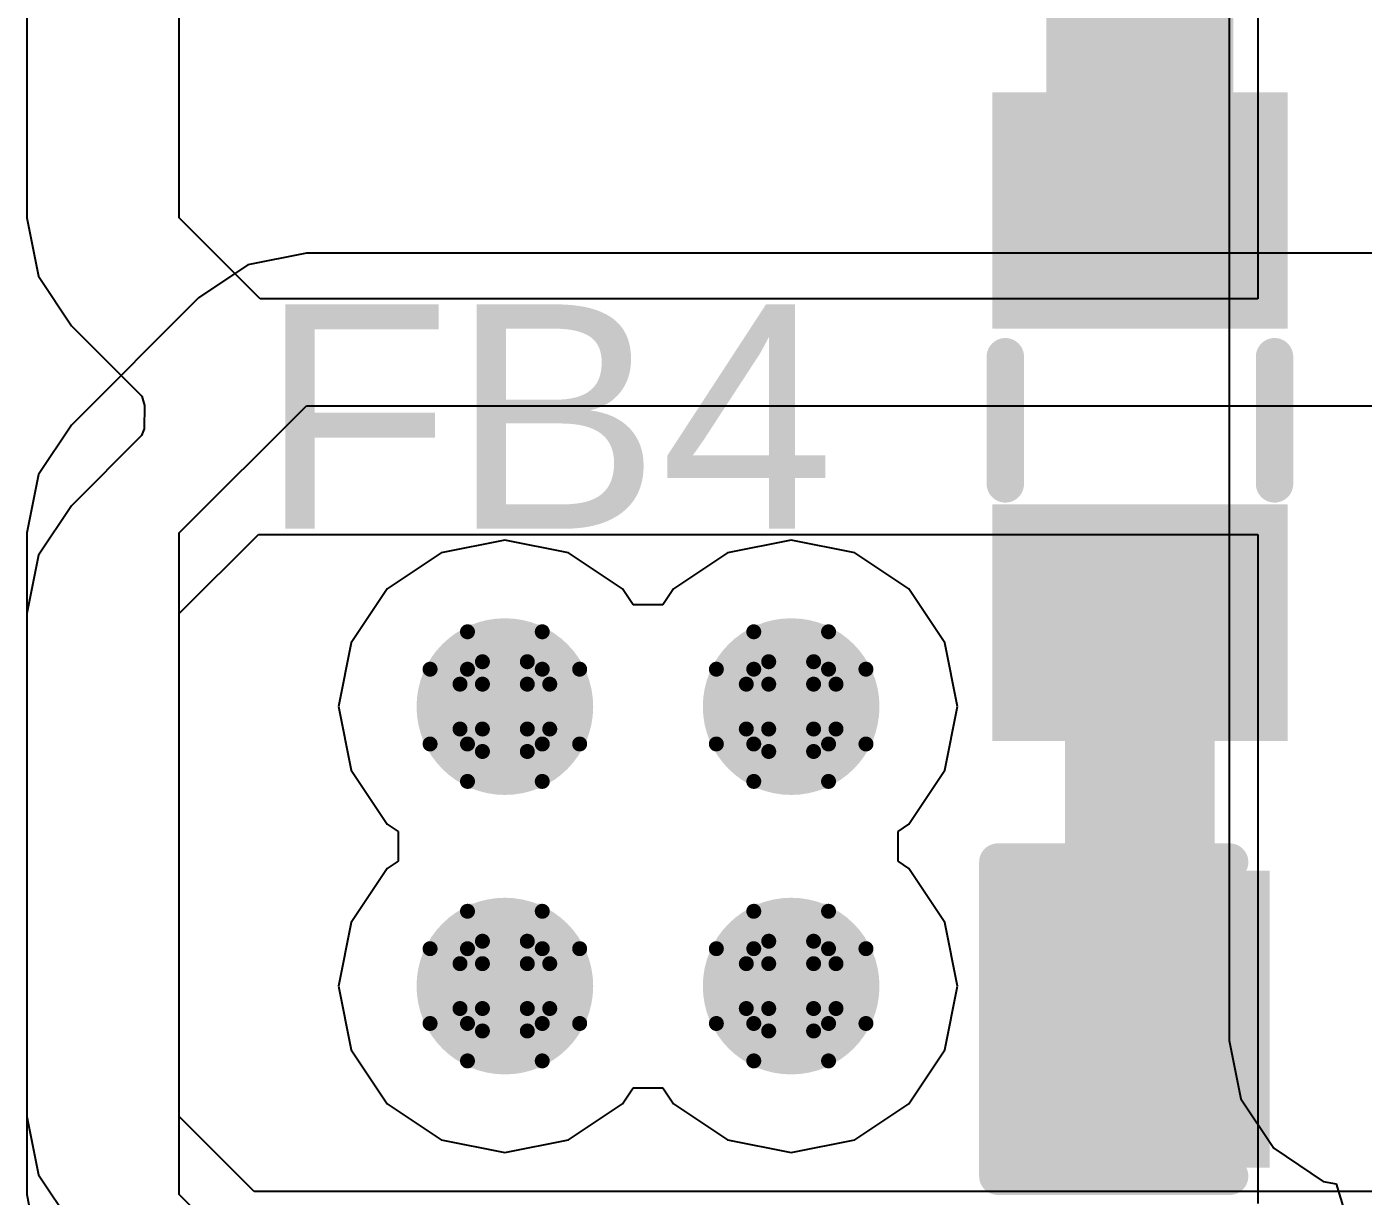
# Model space of a CAD drawing. Header units: inches. Extents: x 0 to 198, y 0 to 199.
# Drawn here: x 3.9726 to 4.1513, y 3.5273 to 3.6837 of the extents above; entities that cross this region are included whole.
import ezdxf

# ---------------------------------------------------------------- set-up
doc = ezdxf.new("R2010")
doc.units = ezdxf.units.IN
doc.header["$MEASUREMENT"] = 0
for name, color, linetype in [('Bottom Layer', 5, 'Continuous'), ('Drill Drawing', 1, 'Continuous'), ('Layer 1', 16, 'Continuous'), ('Layer 2', 76, 'Continuous'), ('Top Layer', 1, 'Continuous'), ('Top Overlay', 2, 'Continuous'), ('Top Paste', 8, 'Continuous'), ('Top Solder', 216, 'Continuous'), ('Via Holes', 16, 'Continuous')]:
    doc.layers.add(name, color=color, linetype=linetype)
doc.styles.add('Arial', font='', dxfattribs={"height": 0.2})
doc.styles.get('Arial').set_extended_font_data('Arial')

# ---------------------------------------------------------------- blocks, each defined once
blk = doc.blocks.new('IND_0603__1608_M_______238')
at = {"layer": 'Top Layer'}
for points in [[(-0.0393695, 0.01574795), (-0.0157475, 0.01574795), (-0.0157475, -0.01574815), (-0.0393695, -0.01574815)], [(0.0157486, 0.01574805), (0.0393706, 0.01574805), (0.0393706, -0.01574805), (0.0157486, -0.01574805)]]:
    blk.add_hatch(color=1, dxfattribs=at).paths.add_polyline_path(points)
at = {"layer": 'Top Paste'}
for points in [[(-0.0393695, 0.01574795), (-0.0157475, 0.01574795), (-0.0157475, -0.01574815), (-0.0393695, -0.01574815)], [(0.0157486, 0.01574805), (0.0393706, 0.01574805), (0.0393706, -0.01574805), (0.0157486, -0.01574805)]]:
    blk.add_hatch(color=8, dxfattribs=at).paths.add_polyline_path(points)
at = {"layer": 'Top Solder'}
for points in [[(-0.0433695, 0.01974795), (-0.0117475, 0.01974795), (-0.0117475, -0.01974815), (-0.0433695, -0.01974815)], [(0.0117486, 0.01974805), (0.0433706, 0.01974805), (0.0433706, -0.01974805), (0.0117486, -0.01974805)]]:
    blk.add_hatch(color=216, dxfattribs=at).paths.add_polyline_path(points)
at = {"layer": 'Top Overlay'}
for points in [[(0.0089996, 0.0179999, 0.005, 0.005, 0), (-0.0080003, 0.018, 0.005, 0.005, 0)], [(0.0089996, -0.0180002, 0.005, 0.005, 0), (-0.0080004, -0.0180001, 0.005, 0.005, 0)]]:
    blk.add_lwpolyline(points, format="xyseb", dxfattribs=at)
for points in [[(-0.0092503, 0.018, 0.0025, 0.0025, 1), (-0.0067503, 0.018, 0.0025, 0.0025, 1)], [(0.0077496, 0.0179999, 0.0025, 0.0025, 1), (0.0102496, 0.0179999, 0.0025, 0.0025, 1)], [(-0.0092504, -0.0180001, 0.0025, 0.0025, 1), (-0.0067504, -0.0180001, 0.0025, 0.0025, 1)], [(0.0077496, -0.0180002, 0.0025, 0.0025, 1), (0.0102496, -0.0180002, 0.0025, 0.0025, 1)]]:
    blk.add_lwpolyline(points, format="xyseb", close=True, dxfattribs=at)
blk = doc.blocks.new('C___0603_306')
at = {"layer": 'Top Layer'}
for points in [[(-0.015, 0.0175001), (-0.015, -0.0174999), (-0.045, -0.0174999), (-0.045, 0.0175001)], [(0.045, 0.0175001), (0.045, -0.0174999), (0.015, -0.0174999), (0.015, 0.0175001)]]:
    blk.add_hatch(color=1, dxfattribs=at).paths.add_polyline_path(points)
at = {"layer": 'Top Paste'}
for points in [[(-0.015, 0.0175001), (-0.015, -0.0174999), (-0.045, -0.0174999), (-0.045, 0.0175001)], [(0.045, 0.0175001), (0.045, -0.0174999), (0.015, -0.0174999), (0.015, 0.0175001)]]:
    blk.add_hatch(color=8, dxfattribs=at).paths.add_polyline_path(points)
at = {"layer": 'Top Solder'}
for points in [[(-0.0126378, 0.0198623), (-0.0126378, -0.0198621), (-0.0473622, -0.0198621), (-0.0473622, 0.0198623)], [(0.0473622, 0.0198623), (0.0473622, -0.0198621), (0.0126378, -0.0198621), (0.0126378, 0.0198623)]]:
    blk.add_hatch(color=216, dxfattribs=at).paths.add_polyline_path(points)
at = {"layer": 'Top Overlay'}
for points in [[(-0.049, 0.0210002, 0.005, 0.005, 0), (-0.049, -0.0209998, 0.005, 0.005, 0)], [(-0.018, 0.0210002, 0.005, 0.005, 0), (-0.049, 0.0210002, 0.005, 0.005, 0)], [(0.049, 0.0210002, 0.005, 0.005, 0), (0.018, 0.0210002, 0.005, 0.005, 0)], [(0.049, 0.0210002, 0.005, 0.005, 0), (0.049, -0.0209998, 0.005, 0.005, 0)], [(-0.018, -0.0209998, 0.005, 0.005, 0), (-0.049, -0.0209998, 0.005, 0.005, 0)], [(0.049, -0.0209998, 0.005, 0.005, 0), (0.018, -0.0209998, 0.005, 0.005, 0)]]:
    blk.add_lwpolyline(points, format="xyseb", dxfattribs=at)
for points in [[(-0.05025, 0.0210002, 0.0025, 0.0025, 1), (-0.04775, 0.0210002, 0.0025, 0.0025, 1)], [(-0.05025, 0.0210002, 0.0025, 0.0025, 1), (-0.04775, 0.0210002, 0.0025, 0.0025, 1)], [(-0.01925, 0.0210002, 0.0025, 0.0025, 1), (-0.01675, 0.0210002, 0.0025, 0.0025, 1)], [(0.01675, 0.0210002, 0.0025, 0.0025, 1), (0.01925, 0.0210002, 0.0025, 0.0025, 1)], [(0.04775, 0.0210002, 0.0025, 0.0025, 1), (0.05025, 0.0210002, 0.0025, 0.0025, 1)], [(0.04775, 0.0210002, 0.0025, 0.0025, 1), (0.05025, 0.0210002, 0.0025, 0.0025, 1)], [(-0.05025, -0.0209998, 0.0025, 0.0025, 1), (-0.04775, -0.0209998, 0.0025, 0.0025, 1)], [(-0.05025, -0.0209998, 0.0025, 0.0025, 1), (-0.04775, -0.0209998, 0.0025, 0.0025, 1)], [(-0.01925, -0.0209998, 0.0025, 0.0025, 1), (-0.01675, -0.0209998, 0.0025, 0.0025, 1)], [(0.01675, -0.0209998, 0.0025, 0.0025, 1), (0.01925, -0.0209998, 0.0025, 0.0025, 1)], [(0.04775, -0.0209998, 0.0025, 0.0025, 1), (0.05025, -0.0209998, 0.0025, 0.0025, 1)], [(0.04775, -0.0209998, 0.0025, 0.0025, 1), (0.05025, -0.0209998, 0.0025, 0.0025, 1)]]:
    blk.add_lwpolyline(points, format="xyseb", close=True, dxfattribs=at)

msp = doc.modelspace()

# ---------------------------------------------------------------- hatches: boundary and pattern name
at = {"layer": 'Bottom Layer'}
h = msp.add_hatch(color=5, dxfattribs=at)
edge = h.paths.add_edge_path()
edge.add_arc((4.0365464, 3.5927859), 0.011811, 0, 360)
h = msp.add_hatch(color=5, dxfattribs=at)
edge = h.paths.add_edge_path()
edge.add_arc((4.0748285, 3.5927859), 0.011811, 0, 360)
h = msp.add_hatch(color=5, dxfattribs=at)
edge = h.paths.add_edge_path()
edge.add_arc((4.0365464, 3.5554191), 0.011811, 0, 360)
h = msp.add_hatch(color=5, dxfattribs=at)
edge = h.paths.add_edge_path()
edge.add_arc((4.0748285, 3.5554191), 0.011811, 0, 360)
at = {"layer": 'Layer 1'}
h = msp.add_hatch(color=16, dxfattribs=at)
edge = h.paths.add_edge_path()
edge.add_arc((4.0365464, 3.5927859), 0.011811, 0, 360)
h = msp.add_hatch(color=16, dxfattribs=at)
edge = h.paths.add_edge_path()
edge.add_arc((4.0748285, 3.5927859), 0.011811, 0, 360)
h = msp.add_hatch(color=16, dxfattribs=at)
edge = h.paths.add_edge_path()
edge.add_arc((4.0365464, 3.5554191), 0.011811, 0, 360)
h = msp.add_hatch(color=16, dxfattribs=at)
edge = h.paths.add_edge_path()
edge.add_arc((4.0748285, 3.5554191), 0.011811, 0, 360)
at = {"layer": 'Layer 2'}
h = msp.add_hatch(color=76, dxfattribs=at)
edge = h.paths.add_edge_path()
edge.add_arc((4.0365464, 3.5927859), 0.011811, 0, 360)
h = msp.add_hatch(color=76, dxfattribs=at)
edge = h.paths.add_edge_path()
edge.add_arc((4.0748285, 3.5927859), 0.011811, 0, 360)
h = msp.add_hatch(color=76, dxfattribs=at)
edge = h.paths.add_edge_path()
edge.add_arc((4.0365464, 3.5554191), 0.011811, 0, 360)
h = msp.add_hatch(color=76, dxfattribs=at)
edge = h.paths.add_edge_path()
edge.add_arc((4.0748285, 3.5554191), 0.011811, 0, 360)
at = {"layer": 'Top Layer'}
h = msp.add_hatch(color=1, dxfattribs=at)
edge = h.paths.add_edge_path()
edge.add_arc((4.0365464, 3.5927859), 0.011811, 0, 360)
h = msp.add_hatch(color=1, dxfattribs=at)
edge = h.paths.add_edge_path()
edge.add_arc((4.0748285, 3.5927859), 0.011811, 0, 360)
h = msp.add_hatch(color=1, dxfattribs=at)
edge = h.paths.add_edge_path()
edge.add_arc((4.0365464, 3.5554191), 0.011811, 0, 360)
h = msp.add_hatch(color=1, dxfattribs=at)
edge = h.paths.add_edge_path()
edge.add_arc((4.0748285, 3.5554191), 0.011811, 0, 360)
at = {"layer": 'Via Holes'}
h = msp.add_hatch(color=7, dxfattribs=at)
edge = h.paths.add_edge_path()
edge.add_arc((4.0365464, 3.5927859), 0.0059055, 0, 360)
h = msp.add_hatch(color=7, dxfattribs=at)
edge = h.paths.add_edge_path()
edge.add_arc((4.0748285, 3.5927859), 0.0059055, 0, 360)
h = msp.add_hatch(color=7, dxfattribs=at)
edge = h.paths.add_edge_path()
edge.add_arc((4.0365464, 3.5554191), 0.0059055, 0, 360)
h = msp.add_hatch(color=7, dxfattribs=at)
edge = h.paths.add_edge_path()
edge.add_arc((4.0748285, 3.5554191), 0.0059055, 0, 360)

# ---------------------------------------------------------------- linework, layer by layer
at = {"layer": 'Bottom Layer'}
for p, q in [((4.1333898, 3.7677961), (4.1333898, 3.548152)), ((4.0365464, 3.6150242), (4.0280362, 3.6133314)), ((4.0450566, 3.6133314), (4.0365464, 3.6150242)), ((4.0748285, 3.6150242), (4.0663183, 3.6133314)), ((4.0833387, 3.6133314), (4.0748285, 3.6150242)), ((4.0280362, 3.6133314), (4.0208215, 3.6085108)), ((4.0522713, 3.6085108), (4.0450566, 3.6133314)), ((4.0663183, 3.6133314), (4.0591036, 3.6085108)), ((4.0905534, 3.6085108), (4.0833387, 3.6133314)), ((4.0208215, 3.6085108), (4.0160009, 3.6012961)), ((4.0536874, 3.6063914), (4.0522713, 3.6085108)), ((4.0591036, 3.6085108), (4.0576875, 3.6063914)), ((4.095374, 3.6012961), (4.0905534, 3.6085108)), ((4.0576875, 3.6063914), (4.0536874, 3.6063914)), ((4.0160009, 3.6012961), (4.0143081, 3.5927859)), ((4.0970668, 3.5927859), (4.095374, 3.6012961)), ((4.0143081, 3.5927859), (4.0160009, 3.5842757)), ((4.095374, 3.5842757), (4.0970668, 3.5927859)), ((4.0160009, 3.5842757), (4.0208215, 3.577061)), ((4.0905534, 3.577061), (4.095374, 3.5842757)), ((4.0208215, 3.577061), (4.022256, 3.5761025)), ((4.0891189, 3.5761025), (4.0905534, 3.577061)), ((4.022256, 3.5761025), (4.022256, 3.5721025)), ((4.0891189, 3.5721025), (4.0891189, 3.5761025)), ((4.0208215, 3.571144), (4.0160009, 3.5639293)), ((4.022256, 3.5721025), (4.0208215, 3.571144)), ((4.0905534, 3.571144), (4.0891189, 3.5721025)), ((4.095374, 3.5639293), (4.0905534, 3.571144)), ((4.0160009, 3.5639293), (4.0143081, 3.5554191)), ((4.0970668, 3.5554191), (4.095374, 3.5639293)), ((4.0143081, 3.5554191), (4.0160009, 3.5469089)), ((4.095374, 3.5469089), (4.0970668, 3.5554191)), ((4.1333898, 3.548152), (4.134942, 3.5403484)), ((4.0160009, 3.5469089), (4.0208215, 3.5396942)), ((4.0905534, 3.5396942), (4.095374, 3.5469089)), ((4.0522713, 3.5396942), (4.0536874, 3.5418136)), ((4.0536874, 3.5418136), (4.0576875, 3.5418136)), ((4.0576875, 3.5418136), (4.0591036, 3.5396942)), ((4.0208215, 3.5396942), (4.0280362, 3.5348736)), ((4.0450566, 3.5348736), (4.0522713, 3.5396942)), ((4.0591036, 3.5396942), (4.0663183, 3.5348736)), ((4.0833387, 3.5348736), (4.0905534, 3.5396942)), ((4.134942, 3.5403484), (4.1393624, 3.5337328)), ((4.0280362, 3.5348736), (4.0365464, 3.5331808)), ((4.0365464, 3.5331808), (4.0450566, 3.5348736)), ((4.0663183, 3.5348736), (4.0748285, 3.5331808)), ((4.0748285, 3.5331808), (4.0833387, 3.5348736)), ((4.1393624, 3.5337328), (4.145978, 3.5293124)), ((4.145978, 3.5293124), (4.1477214, 3.5289656)), ((4.1477214, 3.5289656), (4.1488826, 3.5251378))]:
    msp.add_line(p, q, dxfattribs=at)
at = {"layer": 'Drill Drawing'}
for points in [[(4.0315464, 3.5977859, 0.002, 0.002, 0), (4.0315464, 3.6027859, 0.002, 0.002, 0)], [(4.0315464, 3.6027859, 0.002, 0.002, 0), (4.0415464, 3.6027859, 0.002, 0.002, 0)], [(4.0415464, 3.5977859, 0.002, 0.002, 0), (4.0415464, 3.6027859, 0.002, 0.002, 0)], [(4.0698285, 3.5977859, 0.002, 0.002, 0), (4.0698285, 3.6027859, 0.002, 0.002, 0)], [(4.0698285, 3.6027859, 0.002, 0.002, 0), (4.0798285, 3.6027859, 0.002, 0.002, 0)], [(4.0798285, 3.5977859, 0.002, 0.002, 0), (4.0798285, 3.6027859, 0.002, 0.002, 0)], [(4.0335464, 3.5957859, 0.002, 0.002, 0), (4.0335464, 3.5987859, 0.002, 0.002, 0)], [(4.0335464, 3.5987859, 0.002, 0.002, 0), (4.0395464, 3.5987859, 0.002, 0.002, 0)], [(4.0395464, 3.5957859, 0.002, 0.002, 0), (4.0395464, 3.5987859, 0.002, 0.002, 0)], [(4.0718285, 3.5957859, 0.002, 0.002, 0), (4.0718285, 3.5987859, 0.002, 0.002, 0)], [(4.0718285, 3.5987859, 0.002, 0.002, 0), (4.0778285, 3.5987859, 0.002, 0.002, 0)], [(4.0778285, 3.5957859, 0.002, 0.002, 0), (4.0778285, 3.5987859, 0.002, 0.002, 0)], [(4.0265464, 3.5877859, 0.002, 0.002, 0), (4.0265464, 3.5977859, 0.002, 0.002, 0)], [(4.0265464, 3.5977859, 0.002, 0.002, 0), (4.0315464, 3.5977859, 0.002, 0.002, 0)], [(4.0415464, 3.5977859, 0.002, 0.002, 0), (4.0465464, 3.5977859, 0.002, 0.002, 0)], [(4.0465464, 3.5877859, 0.002, 0.002, 0), (4.0465464, 3.5977859, 0.002, 0.002, 0)], [(4.0648285, 3.5877859, 0.002, 0.002, 0), (4.0648285, 3.5977859, 0.002, 0.002, 0)], [(4.0648285, 3.5977859, 0.002, 0.002, 0), (4.0698285, 3.5977859, 0.002, 0.002, 0)], [(4.0798285, 3.5977859, 0.002, 0.002, 0), (4.0848285, 3.5977859, 0.002, 0.002, 0)], [(4.0848285, 3.5877859, 0.002, 0.002, 0), (4.0848285, 3.5977859, 0.002, 0.002, 0)], [(4.0305464, 3.5897859, 0.002, 0.002, 0), (4.0305464, 3.5957859, 0.002, 0.002, 0)], [(4.0305464, 3.5957859, 0.002, 0.002, 0), (4.0335464, 3.5957859, 0.002, 0.002, 0)], [(4.0395464, 3.5957859, 0.002, 0.002, 0), (4.0425464, 3.5957859, 0.002, 0.002, 0)], [(4.0425464, 3.5897859, 0.002, 0.002, 0), (4.0425464, 3.5957859, 0.002, 0.002, 0)], [(4.0688285, 3.5897859, 0.002, 0.002, 0), (4.0688285, 3.5957859, 0.002, 0.002, 0)], [(4.0688285, 3.5957859, 0.002, 0.002, 0), (4.0718285, 3.5957859, 0.002, 0.002, 0)], [(4.0778285, 3.5957859, 0.002, 0.002, 0), (4.0808285, 3.5957859, 0.002, 0.002, 0)], [(4.0808285, 3.5897859, 0.002, 0.002, 0), (4.0808285, 3.5957859, 0.002, 0.002, 0)], [(4.0305464, 3.5897859, 0.002, 0.002, 0), (4.0335464, 3.5897859, 0.002, 0.002, 0)], [(4.0335464, 3.5867859, 0.002, 0.002, 0), (4.0335464, 3.5897859, 0.002, 0.002, 0)], [(4.0395464, 3.5897859, 0.002, 0.002, 0), (4.0425464, 3.5897859, 0.002, 0.002, 0)], [(4.0395464, 3.5867859, 0.002, 0.002, 0), (4.0395464, 3.5897859, 0.002, 0.002, 0)], [(4.0688285, 3.5897859, 0.002, 0.002, 0), (4.0718285, 3.5897859, 0.002, 0.002, 0)], [(4.0718285, 3.5867859, 0.002, 0.002, 0), (4.0718285, 3.5897859, 0.002, 0.002, 0)], [(4.0778285, 3.5897859, 0.002, 0.002, 0), (4.0808285, 3.5897859, 0.002, 0.002, 0)], [(4.0778285, 3.5867859, 0.002, 0.002, 0), (4.0778285, 3.5897859, 0.002, 0.002, 0)], [(4.0265464, 3.5877859, 0.002, 0.002, 0), (4.0315464, 3.5877859, 0.002, 0.002, 0)], [(4.0315464, 3.5827859, 0.002, 0.002, 0), (4.0315464, 3.5877859, 0.002, 0.002, 0)], [(4.0415464, 3.5877859, 0.002, 0.002, 0), (4.0465464, 3.5877859, 0.002, 0.002, 0)], [(4.0415464, 3.5827859, 0.002, 0.002, 0), (4.0415464, 3.5877859, 0.002, 0.002, 0)], [(4.0648285, 3.5877859, 0.002, 0.002, 0), (4.0698285, 3.5877859, 0.002, 0.002, 0)], [(4.0698285, 3.5827859, 0.002, 0.002, 0), (4.0698285, 3.5877859, 0.002, 0.002, 0)], [(4.0798285, 3.5877859, 0.002, 0.002, 0), (4.0848285, 3.5877859, 0.002, 0.002, 0)], [(4.0798285, 3.5827859, 0.002, 0.002, 0), (4.0798285, 3.5877859, 0.002, 0.002, 0)], [(4.0335464, 3.5867859, 0.002, 0.002, 0), (4.0395464, 3.5867859, 0.002, 0.002, 0)], [(4.0718285, 3.5867859, 0.002, 0.002, 0), (4.0778285, 3.5867859, 0.002, 0.002, 0)], [(4.0315464, 3.5827859, 0.002, 0.002, 0), (4.0415464, 3.5827859, 0.002, 0.002, 0)], [(4.0698285, 3.5827859, 0.002, 0.002, 0), (4.0798285, 3.5827859, 0.002, 0.002, 0)], [(4.0315464, 3.5604191, 0.002, 0.002, 0), (4.0315464, 3.5654191, 0.002, 0.002, 0)], [(4.0315464, 3.5654191, 0.002, 0.002, 0), (4.0415464, 3.5654191, 0.002, 0.002, 0)], [(4.0415464, 3.5604191, 0.002, 0.002, 0), (4.0415464, 3.5654191, 0.002, 0.002, 0)], [(4.0698285, 3.5604191, 0.002, 0.002, 0), (4.0698285, 3.5654191, 0.002, 0.002, 0)], [(4.0698285, 3.5654191, 0.002, 0.002, 0), (4.0798285, 3.5654191, 0.002, 0.002, 0)], [(4.0798285, 3.5604191, 0.002, 0.002, 0), (4.0798285, 3.5654191, 0.002, 0.002, 0)], [(4.0335464, 3.5584191, 0.002, 0.002, 0), (4.0335464, 3.5614191, 0.002, 0.002, 0)], [(4.0335464, 3.5614191, 0.002, 0.002, 0), (4.0395464, 3.5614191, 0.002, 0.002, 0)], [(4.0395464, 3.5584191, 0.002, 0.002, 0), (4.0395464, 3.5614191, 0.002, 0.002, 0)], [(4.0718285, 3.5584191, 0.002, 0.002, 0), (4.0718285, 3.5614191, 0.002, 0.002, 0)], [(4.0718285, 3.5614191, 0.002, 0.002, 0), (4.0778285, 3.5614191, 0.002, 0.002, 0)], [(4.0778285, 3.5584191, 0.002, 0.002, 0), (4.0778285, 3.5614191, 0.002, 0.002, 0)], [(4.0265464, 3.5504191, 0.002, 0.002, 0), (4.0265464, 3.5604191, 0.002, 0.002, 0)], [(4.0265464, 3.5604191, 0.002, 0.002, 0), (4.0315464, 3.5604191, 0.002, 0.002, 0)], [(4.0415464, 3.5604191, 0.002, 0.002, 0), (4.0465464, 3.5604191, 0.002, 0.002, 0)], [(4.0465464, 3.5504191, 0.002, 0.002, 0), (4.0465464, 3.5604191, 0.002, 0.002, 0)], [(4.0648285, 3.5504191, 0.002, 0.002, 0), (4.0648285, 3.5604191, 0.002, 0.002, 0)], [(4.0648285, 3.5604191, 0.002, 0.002, 0), (4.0698285, 3.5604191, 0.002, 0.002, 0)], [(4.0798285, 3.5604191, 0.002, 0.002, 0), (4.0848285, 3.5604191, 0.002, 0.002, 0)], [(4.0848285, 3.5504191, 0.002, 0.002, 0), (4.0848285, 3.5604191, 0.002, 0.002, 0)], [(4.0305464, 3.5524191, 0.002, 0.002, 0), (4.0305464, 3.5584191, 0.002, 0.002, 0)], [(4.0305464, 3.5584191, 0.002, 0.002, 0), (4.0335464, 3.5584191, 0.002, 0.002, 0)], [(4.0395464, 3.5584191, 0.002, 0.002, 0), (4.0425464, 3.5584191, 0.002, 0.002, 0)], [(4.0425464, 3.5524191, 0.002, 0.002, 0), (4.0425464, 3.5584191, 0.002, 0.002, 0)], [(4.0688285, 3.5524191, 0.002, 0.002, 0), (4.0688285, 3.5584191, 0.002, 0.002, 0)], [(4.0688285, 3.5584191, 0.002, 0.002, 0), (4.0718285, 3.5584191, 0.002, 0.002, 0)], [(4.0778285, 3.5584191, 0.002, 0.002, 0), (4.0808285, 3.5584191, 0.002, 0.002, 0)], [(4.0808285, 3.5524191, 0.002, 0.002, 0), (4.0808285, 3.5584191, 0.002, 0.002, 0)], [(4.0305464, 3.5524191, 0.002, 0.002, 0), (4.0335464, 3.5524191, 0.002, 0.002, 0)], [(4.0335464, 3.5494191, 0.002, 0.002, 0), (4.0335464, 3.5524191, 0.002, 0.002, 0)], [(4.0395464, 3.5524191, 0.002, 0.002, 0), (4.0425464, 3.5524191, 0.002, 0.002, 0)], [(4.0395464, 3.5494191, 0.002, 0.002, 0), (4.0395464, 3.5524191, 0.002, 0.002, 0)], [(4.0688285, 3.5524191, 0.002, 0.002, 0), (4.0718285, 3.5524191, 0.002, 0.002, 0)], [(4.0718285, 3.5494191, 0.002, 0.002, 0), (4.0718285, 3.5524191, 0.002, 0.002, 0)], [(4.0778285, 3.5524191, 0.002, 0.002, 0), (4.0808285, 3.5524191, 0.002, 0.002, 0)], [(4.0778285, 3.5494191, 0.002, 0.002, 0), (4.0778285, 3.5524191, 0.002, 0.002, 0)], [(4.0265464, 3.5504191, 0.002, 0.002, 0), (4.0315464, 3.5504191, 0.002, 0.002, 0)], [(4.0315464, 3.5454191, 0.002, 0.002, 0), (4.0315464, 3.5504191, 0.002, 0.002, 0)], [(4.0415464, 3.5504191, 0.002, 0.002, 0), (4.0465464, 3.5504191, 0.002, 0.002, 0)], [(4.0415464, 3.5454191, 0.002, 0.002, 0), (4.0415464, 3.5504191, 0.002, 0.002, 0)], [(4.0648285, 3.5504191, 0.002, 0.002, 0), (4.0698285, 3.5504191, 0.002, 0.002, 0)], [(4.0698285, 3.5454191, 0.002, 0.002, 0), (4.0698285, 3.5504191, 0.002, 0.002, 0)], [(4.0798285, 3.5504191, 0.002, 0.002, 0), (4.0848285, 3.5504191, 0.002, 0.002, 0)], [(4.0798285, 3.5454191, 0.002, 0.002, 0), (4.0798285, 3.5504191, 0.002, 0.002, 0)], [(4.0335464, 3.5494191, 0.002, 0.002, 0), (4.0395464, 3.5494191, 0.002, 0.002, 0)], [(4.0718285, 3.5494191, 0.002, 0.002, 0), (4.0778285, 3.5494191, 0.002, 0.002, 0)], [(4.0315464, 3.5454191, 0.002, 0.002, 0), (4.0415464, 3.5454191, 0.002, 0.002, 0)], [(4.0698285, 3.5454191, 0.002, 0.002, 0), (4.0798285, 3.5454191, 0.002, 0.002, 0)]]:
    msp.add_lwpolyline(points, format="xyseb", dxfattribs=at)
for points in [[(4.0310464, 3.6027859, 0.001, 0.001, 1), (4.0320464, 3.6027859, 0.001, 0.001, 1)], [(4.0310464, 3.6027859, 0.001, 0.001, 1), (4.0320464, 3.6027859, 0.001, 0.001, 1)], [(4.0410464, 3.6027859, 0.001, 0.001, 1), (4.0420464, 3.6027859, 0.001, 0.001, 1)], [(4.0410464, 3.6027859, 0.001, 0.001, 1), (4.0420464, 3.6027859, 0.001, 0.001, 1)], [(4.0693285, 3.6027859, 0.001, 0.001, 1), (4.0703285, 3.6027859, 0.001, 0.001, 1)], [(4.0693285, 3.6027859, 0.001, 0.001, 1), (4.0703285, 3.6027859, 0.001, 0.001, 1)], [(4.0793285, 3.6027859, 0.001, 0.001, 1), (4.0803285, 3.6027859, 0.001, 0.001, 1)], [(4.0793285, 3.6027859, 0.001, 0.001, 1), (4.0803285, 3.6027859, 0.001, 0.001, 1)], [(4.0330464, 3.5987859, 0.001, 0.001, 1), (4.0340464, 3.5987859, 0.001, 0.001, 1)], [(4.0330464, 3.5987859, 0.001, 0.001, 1), (4.0340464, 3.5987859, 0.001, 0.001, 1)], [(4.0390464, 3.5987859, 0.001, 0.001, 1), (4.0400464, 3.5987859, 0.001, 0.001, 1)], [(4.0390464, 3.5987859, 0.001, 0.001, 1), (4.0400464, 3.5987859, 0.001, 0.001, 1)], [(4.0713285, 3.5987859, 0.001, 0.001, 1), (4.0723285, 3.5987859, 0.001, 0.001, 1)], [(4.0713285, 3.5987859, 0.001, 0.001, 1), (4.0723285, 3.5987859, 0.001, 0.001, 1)], [(4.0773285, 3.5987859, 0.001, 0.001, 1), (4.0783285, 3.5987859, 0.001, 0.001, 1)], [(4.0773285, 3.5987859, 0.001, 0.001, 1), (4.0783285, 3.5987859, 0.001, 0.001, 1)], [(4.0260464, 3.5977859, 0.001, 0.001, 1), (4.0270464, 3.5977859, 0.001, 0.001, 1)], [(4.0260464, 3.5977859, 0.001, 0.001, 1), (4.0270464, 3.5977859, 0.001, 0.001, 1)], [(4.0310464, 3.5977859, 0.001, 0.001, 1), (4.0320464, 3.5977859, 0.001, 0.001, 1)], [(4.0310464, 3.5977859, 0.001, 0.001, 1), (4.0320464, 3.5977859, 0.001, 0.001, 1)], [(4.0410464, 3.5977859, 0.001, 0.001, 1), (4.0420464, 3.5977859, 0.001, 0.001, 1)], [(4.0410464, 3.5977859, 0.001, 0.001, 1), (4.0420464, 3.5977859, 0.001, 0.001, 1)], [(4.0460464, 3.5977859, 0.001, 0.001, 1), (4.0470464, 3.5977859, 0.001, 0.001, 1)], [(4.0460464, 3.5977859, 0.001, 0.001, 1), (4.0470464, 3.5977859, 0.001, 0.001, 1)], [(4.0643285, 3.5977859, 0.001, 0.001, 1), (4.0653285, 3.5977859, 0.001, 0.001, 1)], [(4.0643285, 3.5977859, 0.001, 0.001, 1), (4.0653285, 3.5977859, 0.001, 0.001, 1)], [(4.0693285, 3.5977859, 0.001, 0.001, 1), (4.0703285, 3.5977859, 0.001, 0.001, 1)], [(4.0693285, 3.5977859, 0.001, 0.001, 1), (4.0703285, 3.5977859, 0.001, 0.001, 1)], [(4.0793285, 3.5977859, 0.001, 0.001, 1), (4.0803285, 3.5977859, 0.001, 0.001, 1)], [(4.0793285, 3.5977859, 0.001, 0.001, 1), (4.0803285, 3.5977859, 0.001, 0.001, 1)], [(4.0843285, 3.5977859, 0.001, 0.001, 1), (4.0853285, 3.5977859, 0.001, 0.001, 1)], [(4.0843285, 3.5977859, 0.001, 0.001, 1), (4.0853285, 3.5977859, 0.001, 0.001, 1)], [(4.0300464, 3.5957859, 0.001, 0.001, 1), (4.0310464, 3.5957859, 0.001, 0.001, 1)], [(4.0300464, 3.5957859, 0.001, 0.001, 1), (4.0310464, 3.5957859, 0.001, 0.001, 1)], [(4.0330464, 3.5957859, 0.001, 0.001, 1), (4.0340464, 3.5957859, 0.001, 0.001, 1)], [(4.0330464, 3.5957859, 0.001, 0.001, 1), (4.0340464, 3.5957859, 0.001, 0.001, 1)], [(4.0390464, 3.5957859, 0.001, 0.001, 1), (4.0400464, 3.5957859, 0.001, 0.001, 1)], [(4.0390464, 3.5957859, 0.001, 0.001, 1), (4.0400464, 3.5957859, 0.001, 0.001, 1)], [(4.0420464, 3.5957859, 0.001, 0.001, 1), (4.0430464, 3.5957859, 0.001, 0.001, 1)], [(4.0420464, 3.5957859, 0.001, 0.001, 1), (4.0430464, 3.5957859, 0.001, 0.001, 1)], [(4.0683285, 3.5957859, 0.001, 0.001, 1), (4.0693285, 3.5957859, 0.001, 0.001, 1)], [(4.0683285, 3.5957859, 0.001, 0.001, 1), (4.0693285, 3.5957859, 0.001, 0.001, 1)], [(4.0713285, 3.5957859, 0.001, 0.001, 1), (4.0723285, 3.5957859, 0.001, 0.001, 1)], [(4.0713285, 3.5957859, 0.001, 0.001, 1), (4.0723285, 3.5957859, 0.001, 0.001, 1)], [(4.0773285, 3.5957859, 0.001, 0.001, 1), (4.0783285, 3.5957859, 0.001, 0.001, 1)], [(4.0773285, 3.5957859, 0.001, 0.001, 1), (4.0783285, 3.5957859, 0.001, 0.001, 1)], [(4.0803285, 3.5957859, 0.001, 0.001, 1), (4.0813285, 3.5957859, 0.001, 0.001, 1)], [(4.0803285, 3.5957859, 0.001, 0.001, 1), (4.0813285, 3.5957859, 0.001, 0.001, 1)], [(4.0300464, 3.5897859, 0.001, 0.001, 1), (4.0310464, 3.5897859, 0.001, 0.001, 1)], [(4.0300464, 3.5897859, 0.001, 0.001, 1), (4.0310464, 3.5897859, 0.001, 0.001, 1)], [(4.0330464, 3.5897859, 0.001, 0.001, 1), (4.0340464, 3.5897859, 0.001, 0.001, 1)], [(4.0330464, 3.5897859, 0.001, 0.001, 1), (4.0340464, 3.5897859, 0.001, 0.001, 1)], [(4.0390464, 3.5897859, 0.001, 0.001, 1), (4.0400464, 3.5897859, 0.001, 0.001, 1)], [(4.0390464, 3.5897859, 0.001, 0.001, 1), (4.0400464, 3.5897859, 0.001, 0.001, 1)], [(4.0420464, 3.5897859, 0.001, 0.001, 1), (4.0430464, 3.5897859, 0.001, 0.001, 1)], [(4.0420464, 3.5897859, 0.001, 0.001, 1), (4.0430464, 3.5897859, 0.001, 0.001, 1)], [(4.0683285, 3.5897859, 0.001, 0.001, 1), (4.0693285, 3.5897859, 0.001, 0.001, 1)], [(4.0683285, 3.5897859, 0.001, 0.001, 1), (4.0693285, 3.5897859, 0.001, 0.001, 1)], [(4.0713285, 3.5897859, 0.001, 0.001, 1), (4.0723285, 3.5897859, 0.001, 0.001, 1)], [(4.0713285, 3.5897859, 0.001, 0.001, 1), (4.0723285, 3.5897859, 0.001, 0.001, 1)], [(4.0773285, 3.5897859, 0.001, 0.001, 1), (4.0783285, 3.5897859, 0.001, 0.001, 1)], [(4.0773285, 3.5897859, 0.001, 0.001, 1), (4.0783285, 3.5897859, 0.001, 0.001, 1)], [(4.0803285, 3.5897859, 0.001, 0.001, 1), (4.0813285, 3.5897859, 0.001, 0.001, 1)], [(4.0803285, 3.5897859, 0.001, 0.001, 1), (4.0813285, 3.5897859, 0.001, 0.001, 1)], [(4.0260464, 3.5877859, 0.001, 0.001, 1), (4.0270464, 3.5877859, 0.001, 0.001, 1)], [(4.0260464, 3.5877859, 0.001, 0.001, 1), (4.0270464, 3.5877859, 0.001, 0.001, 1)], [(4.0310464, 3.5877859, 0.001, 0.001, 1), (4.0320464, 3.5877859, 0.001, 0.001, 1)], [(4.0310464, 3.5877859, 0.001, 0.001, 1), (4.0320464, 3.5877859, 0.001, 0.001, 1)], [(4.0410464, 3.5877859, 0.001, 0.001, 1), (4.0420464, 3.5877859, 0.001, 0.001, 1)], [(4.0410464, 3.5877859, 0.001, 0.001, 1), (4.0420464, 3.5877859, 0.001, 0.001, 1)], [(4.0460464, 3.5877859, 0.001, 0.001, 1), (4.0470464, 3.5877859, 0.001, 0.001, 1)], [(4.0460464, 3.5877859, 0.001, 0.001, 1), (4.0470464, 3.5877859, 0.001, 0.001, 1)], [(4.0643285, 3.5877859, 0.001, 0.001, 1), (4.0653285, 3.5877859, 0.001, 0.001, 1)], [(4.0643285, 3.5877859, 0.001, 0.001, 1), (4.0653285, 3.5877859, 0.001, 0.001, 1)], [(4.0693285, 3.5877859, 0.001, 0.001, 1), (4.0703285, 3.5877859, 0.001, 0.001, 1)], [(4.0693285, 3.5877859, 0.001, 0.001, 1), (4.0703285, 3.5877859, 0.001, 0.001, 1)], [(4.0793285, 3.5877859, 0.001, 0.001, 1), (4.0803285, 3.5877859, 0.001, 0.001, 1)], [(4.0793285, 3.5877859, 0.001, 0.001, 1), (4.0803285, 3.5877859, 0.001, 0.001, 1)], [(4.0843285, 3.5877859, 0.001, 0.001, 1), (4.0853285, 3.5877859, 0.001, 0.001, 1)], [(4.0843285, 3.5877859, 0.001, 0.001, 1), (4.0853285, 3.5877859, 0.001, 0.001, 1)], [(4.0330464, 3.5867859, 0.001, 0.001, 1), (4.0340464, 3.5867859, 0.001, 0.001, 1)], [(4.0330464, 3.5867859, 0.001, 0.001, 1), (4.0340464, 3.5867859, 0.001, 0.001, 1)], [(4.0390464, 3.5867859, 0.001, 0.001, 1), (4.0400464, 3.5867859, 0.001, 0.001, 1)], [(4.0390464, 3.5867859, 0.001, 0.001, 1), (4.0400464, 3.5867859, 0.001, 0.001, 1)], [(4.0713285, 3.5867859, 0.001, 0.001, 1), (4.0723285, 3.5867859, 0.001, 0.001, 1)], [(4.0713285, 3.5867859, 0.001, 0.001, 1), (4.0723285, 3.5867859, 0.001, 0.001, 1)], [(4.0773285, 3.5867859, 0.001, 0.001, 1), (4.0783285, 3.5867859, 0.001, 0.001, 1)], [(4.0773285, 3.5867859, 0.001, 0.001, 1), (4.0783285, 3.5867859, 0.001, 0.001, 1)], [(4.0310464, 3.5827859, 0.001, 0.001, 1), (4.0320464, 3.5827859, 0.001, 0.001, 1)], [(4.0310464, 3.5827859, 0.001, 0.001, 1), (4.0320464, 3.5827859, 0.001, 0.001, 1)], [(4.0410464, 3.5827859, 0.001, 0.001, 1), (4.0420464, 3.5827859, 0.001, 0.001, 1)], [(4.0410464, 3.5827859, 0.001, 0.001, 1), (4.0420464, 3.5827859, 0.001, 0.001, 1)], [(4.0693285, 3.5827859, 0.001, 0.001, 1), (4.0703285, 3.5827859, 0.001, 0.001, 1)], [(4.0693285, 3.5827859, 0.001, 0.001, 1), (4.0703285, 3.5827859, 0.001, 0.001, 1)], [(4.0793285, 3.5827859, 0.001, 0.001, 1), (4.0803285, 3.5827859, 0.001, 0.001, 1)], [(4.0793285, 3.5827859, 0.001, 0.001, 1), (4.0803285, 3.5827859, 0.001, 0.001, 1)], [(4.0310464, 3.5654191, 0.001, 0.001, 1), (4.0320464, 3.5654191, 0.001, 0.001, 1)], [(4.0310464, 3.5654191, 0.001, 0.001, 1), (4.0320464, 3.5654191, 0.001, 0.001, 1)], [(4.0410464, 3.5654191, 0.001, 0.001, 1), (4.0420464, 3.5654191, 0.001, 0.001, 1)], [(4.0410464, 3.5654191, 0.001, 0.001, 1), (4.0420464, 3.5654191, 0.001, 0.001, 1)], [(4.0693285, 3.5654191, 0.001, 0.001, 1), (4.0703285, 3.5654191, 0.001, 0.001, 1)], [(4.0693285, 3.5654191, 0.001, 0.001, 1), (4.0703285, 3.5654191, 0.001, 0.001, 1)], [(4.0793285, 3.5654191, 0.001, 0.001, 1), (4.0803285, 3.5654191, 0.001, 0.001, 1)], [(4.0793285, 3.5654191, 0.001, 0.001, 1), (4.0803285, 3.5654191, 0.001, 0.001, 1)], [(4.0330464, 3.5614191, 0.001, 0.001, 1), (4.0340464, 3.5614191, 0.001, 0.001, 1)], [(4.0330464, 3.5614191, 0.001, 0.001, 1), (4.0340464, 3.5614191, 0.001, 0.001, 1)], [(4.0390464, 3.5614191, 0.001, 0.001, 1), (4.0400464, 3.5614191, 0.001, 0.001, 1)], [(4.0390464, 3.5614191, 0.001, 0.001, 1), (4.0400464, 3.5614191, 0.001, 0.001, 1)], [(4.0713285, 3.5614191, 0.001, 0.001, 1), (4.0723285, 3.5614191, 0.001, 0.001, 1)], [(4.0713285, 3.5614191, 0.001, 0.001, 1), (4.0723285, 3.5614191, 0.001, 0.001, 1)], [(4.0773285, 3.5614191, 0.001, 0.001, 1), (4.0783285, 3.5614191, 0.001, 0.001, 1)], [(4.0773285, 3.5614191, 0.001, 0.001, 1), (4.0783285, 3.5614191, 0.001, 0.001, 1)], [(4.0260464, 3.5604191, 0.001, 0.001, 1), (4.0270464, 3.5604191, 0.001, 0.001, 1)], [(4.0260464, 3.5604191, 0.001, 0.001, 1), (4.0270464, 3.5604191, 0.001, 0.001, 1)], [(4.0310464, 3.5604191, 0.001, 0.001, 1), (4.0320464, 3.5604191, 0.001, 0.001, 1)], [(4.0310464, 3.5604191, 0.001, 0.001, 1), (4.0320464, 3.5604191, 0.001, 0.001, 1)], [(4.0410464, 3.5604191, 0.001, 0.001, 1), (4.0420464, 3.5604191, 0.001, 0.001, 1)], [(4.0410464, 3.5604191, 0.001, 0.001, 1), (4.0420464, 3.5604191, 0.001, 0.001, 1)], [(4.0460464, 3.5604191, 0.001, 0.001, 1), (4.0470464, 3.5604191, 0.001, 0.001, 1)], [(4.0460464, 3.5604191, 0.001, 0.001, 1), (4.0470464, 3.5604191, 0.001, 0.001, 1)], [(4.0643285, 3.5604191, 0.001, 0.001, 1), (4.0653285, 3.5604191, 0.001, 0.001, 1)], [(4.0643285, 3.5604191, 0.001, 0.001, 1), (4.0653285, 3.5604191, 0.001, 0.001, 1)], [(4.0693285, 3.5604191, 0.001, 0.001, 1), (4.0703285, 3.5604191, 0.001, 0.001, 1)], [(4.0693285, 3.5604191, 0.001, 0.001, 1), (4.0703285, 3.5604191, 0.001, 0.001, 1)], [(4.0793285, 3.5604191, 0.001, 0.001, 1), (4.0803285, 3.5604191, 0.001, 0.001, 1)], [(4.0793285, 3.5604191, 0.001, 0.001, 1), (4.0803285, 3.5604191, 0.001, 0.001, 1)], [(4.0843285, 3.5604191, 0.001, 0.001, 1), (4.0853285, 3.5604191, 0.001, 0.001, 1)], [(4.0843285, 3.5604191, 0.001, 0.001, 1), (4.0853285, 3.5604191, 0.001, 0.001, 1)], [(4.0300464, 3.5584191, 0.001, 0.001, 1), (4.0310464, 3.5584191, 0.001, 0.001, 1)], [(4.0300464, 3.5584191, 0.001, 0.001, 1), (4.0310464, 3.5584191, 0.001, 0.001, 1)], [(4.0330464, 3.5584191, 0.001, 0.001, 1), (4.0340464, 3.5584191, 0.001, 0.001, 1)], [(4.0330464, 3.5584191, 0.001, 0.001, 1), (4.0340464, 3.5584191, 0.001, 0.001, 1)], [(4.0390464, 3.5584191, 0.001, 0.001, 1), (4.0400464, 3.5584191, 0.001, 0.001, 1)], [(4.0390464, 3.5584191, 0.001, 0.001, 1), (4.0400464, 3.5584191, 0.001, 0.001, 1)], [(4.0420464, 3.5584191, 0.001, 0.001, 1), (4.0430464, 3.5584191, 0.001, 0.001, 1)], [(4.0420464, 3.5584191, 0.001, 0.001, 1), (4.0430464, 3.5584191, 0.001, 0.001, 1)], [(4.0683285, 3.5584191, 0.001, 0.001, 1), (4.0693285, 3.5584191, 0.001, 0.001, 1)], [(4.0683285, 3.5584191, 0.001, 0.001, 1), (4.0693285, 3.5584191, 0.001, 0.001, 1)], [(4.0713285, 3.5584191, 0.001, 0.001, 1), (4.0723285, 3.5584191, 0.001, 0.001, 1)], [(4.0713285, 3.5584191, 0.001, 0.001, 1), (4.0723285, 3.5584191, 0.001, 0.001, 1)], [(4.0773285, 3.5584191, 0.001, 0.001, 1), (4.0783285, 3.5584191, 0.001, 0.001, 1)], [(4.0773285, 3.5584191, 0.001, 0.001, 1), (4.0783285, 3.5584191, 0.001, 0.001, 1)], [(4.0803285, 3.5584191, 0.001, 0.001, 1), (4.0813285, 3.5584191, 0.001, 0.001, 1)], [(4.0803285, 3.5584191, 0.001, 0.001, 1), (4.0813285, 3.5584191, 0.001, 0.001, 1)], [(4.0300464, 3.5524191, 0.001, 0.001, 1), (4.0310464, 3.5524191, 0.001, 0.001, 1)], [(4.0300464, 3.5524191, 0.001, 0.001, 1), (4.0310464, 3.5524191, 0.001, 0.001, 1)], [(4.0330464, 3.5524191, 0.001, 0.001, 1), (4.0340464, 3.5524191, 0.001, 0.001, 1)], [(4.0330464, 3.5524191, 0.001, 0.001, 1), (4.0340464, 3.5524191, 0.001, 0.001, 1)], [(4.0390464, 3.5524191, 0.001, 0.001, 1), (4.0400464, 3.5524191, 0.001, 0.001, 1)], [(4.0390464, 3.5524191, 0.001, 0.001, 1), (4.0400464, 3.5524191, 0.001, 0.001, 1)], [(4.0420464, 3.5524191, 0.001, 0.001, 1), (4.0430464, 3.5524191, 0.001, 0.001, 1)], [(4.0420464, 3.5524191, 0.001, 0.001, 1), (4.0430464, 3.5524191, 0.001, 0.001, 1)], [(4.0683285, 3.5524191, 0.001, 0.001, 1), (4.0693285, 3.5524191, 0.001, 0.001, 1)], [(4.0683285, 3.5524191, 0.001, 0.001, 1), (4.0693285, 3.5524191, 0.001, 0.001, 1)], [(4.0713285, 3.5524191, 0.001, 0.001, 1), (4.0723285, 3.5524191, 0.001, 0.001, 1)], [(4.0713285, 3.5524191, 0.001, 0.001, 1), (4.0723285, 3.5524191, 0.001, 0.001, 1)], [(4.0773285, 3.5524191, 0.001, 0.001, 1), (4.0783285, 3.5524191, 0.001, 0.001, 1)], [(4.0773285, 3.5524191, 0.001, 0.001, 1), (4.0783285, 3.5524191, 0.001, 0.001, 1)], [(4.0803285, 3.5524191, 0.001, 0.001, 1), (4.0813285, 3.5524191, 0.001, 0.001, 1)], [(4.0803285, 3.5524191, 0.001, 0.001, 1), (4.0813285, 3.5524191, 0.001, 0.001, 1)], [(4.0260464, 3.5504191, 0.001, 0.001, 1), (4.0270464, 3.5504191, 0.001, 0.001, 1)], [(4.0260464, 3.5504191, 0.001, 0.001, 1), (4.0270464, 3.5504191, 0.001, 0.001, 1)], [(4.0310464, 3.5504191, 0.001, 0.001, 1), (4.0320464, 3.5504191, 0.001, 0.001, 1)], [(4.0310464, 3.5504191, 0.001, 0.001, 1), (4.0320464, 3.5504191, 0.001, 0.001, 1)], [(4.0410464, 3.5504191, 0.001, 0.001, 1), (4.0420464, 3.5504191, 0.001, 0.001, 1)], [(4.0410464, 3.5504191, 0.001, 0.001, 1), (4.0420464, 3.5504191, 0.001, 0.001, 1)], [(4.0460464, 3.5504191, 0.001, 0.001, 1), (4.0470464, 3.5504191, 0.001, 0.001, 1)], [(4.0460464, 3.5504191, 0.001, 0.001, 1), (4.0470464, 3.5504191, 0.001, 0.001, 1)], [(4.0643285, 3.5504191, 0.001, 0.001, 1), (4.0653285, 3.5504191, 0.001, 0.001, 1)], [(4.0643285, 3.5504191, 0.001, 0.001, 1), (4.0653285, 3.5504191, 0.001, 0.001, 1)], [(4.0693285, 3.5504191, 0.001, 0.001, 1), (4.0703285, 3.5504191, 0.001, 0.001, 1)], [(4.0693285, 3.5504191, 0.001, 0.001, 1), (4.0703285, 3.5504191, 0.001, 0.001, 1)], [(4.0793285, 3.5504191, 0.001, 0.001, 1), (4.0803285, 3.5504191, 0.001, 0.001, 1)], [(4.0793285, 3.5504191, 0.001, 0.001, 1), (4.0803285, 3.5504191, 0.001, 0.001, 1)], [(4.0843285, 3.5504191, 0.001, 0.001, 1), (4.0853285, 3.5504191, 0.001, 0.001, 1)], [(4.0843285, 3.5504191, 0.001, 0.001, 1), (4.0853285, 3.5504191, 0.001, 0.001, 1)], [(4.0330464, 3.5494191, 0.001, 0.001, 1), (4.0340464, 3.5494191, 0.001, 0.001, 1)], [(4.0330464, 3.5494191, 0.001, 0.001, 1), (4.0340464, 3.5494191, 0.001, 0.001, 1)], [(4.0390464, 3.5494191, 0.001, 0.001, 1), (4.0400464, 3.5494191, 0.001, 0.001, 1)], [(4.0390464, 3.5494191, 0.001, 0.001, 1), (4.0400464, 3.5494191, 0.001, 0.001, 1)], [(4.0713285, 3.5494191, 0.001, 0.001, 1), (4.0723285, 3.5494191, 0.001, 0.001, 1)], [(4.0713285, 3.5494191, 0.001, 0.001, 1), (4.0723285, 3.5494191, 0.001, 0.001, 1)], [(4.0773285, 3.5494191, 0.001, 0.001, 1), (4.0783285, 3.5494191, 0.001, 0.001, 1)], [(4.0773285, 3.5494191, 0.001, 0.001, 1), (4.0783285, 3.5494191, 0.001, 0.001, 1)], [(4.0310464, 3.5454191, 0.001, 0.001, 1), (4.0320464, 3.5454191, 0.001, 0.001, 1)], [(4.0310464, 3.5454191, 0.001, 0.001, 1), (4.0320464, 3.5454191, 0.001, 0.001, 1)], [(4.0410464, 3.5454191, 0.001, 0.001, 1), (4.0420464, 3.5454191, 0.001, 0.001, 1)], [(4.0410464, 3.5454191, 0.001, 0.001, 1), (4.0420464, 3.5454191, 0.001, 0.001, 1)], [(4.0693285, 3.5454191, 0.001, 0.001, 1), (4.0703285, 3.5454191, 0.001, 0.001, 1)], [(4.0693285, 3.5454191, 0.001, 0.001, 1), (4.0703285, 3.5454191, 0.001, 0.001, 1)], [(4.0793285, 3.5454191, 0.001, 0.001, 1), (4.0803285, 3.5454191, 0.001, 0.001, 1)], [(4.0793285, 3.5454191, 0.001, 0.001, 1), (4.0803285, 3.5454191, 0.001, 0.001, 1)]]:
    msp.add_lwpolyline(points, format="xyseb", close=True, dxfattribs=at)
at = {"layer": 'Layer 1'}
for p, q in [((4.0365464, 3.6150242), (4.0280362, 3.6133314)), ((4.0450566, 3.6133314), (4.0365464, 3.6150242)), ((4.0748285, 3.6150242), (4.0663183, 3.6133314)), ((4.0833387, 3.6133314), (4.0748285, 3.6150242)), ((4.0280362, 3.6133314), (4.0208215, 3.6085108)), ((4.0522713, 3.6085108), (4.0450566, 3.6133314)), ((4.0663183, 3.6133314), (4.0591036, 3.6085108)), ((4.0905534, 3.6085108), (4.0833387, 3.6133314)), ((4.0208215, 3.6085108), (4.0160009, 3.6012961)), ((4.0536874, 3.6063914), (4.0522713, 3.6085108)), ((4.0591036, 3.6085108), (4.0576875, 3.6063914)), ((4.095374, 3.6012961), (4.0905534, 3.6085108)), ((4.0576875, 3.6063914), (4.0536874, 3.6063914)), ((4.0160009, 3.6012961), (4.0143081, 3.5927859)), ((4.0970668, 3.5927859), (4.095374, 3.6012961)), ((4.0143081, 3.5927859), (4.0160009, 3.5842757)), ((4.095374, 3.5842757), (4.0970668, 3.5927859)), ((4.0160009, 3.5842757), (4.0208215, 3.577061)), ((4.0905534, 3.577061), (4.095374, 3.5842757)), ((4.0208215, 3.577061), (4.022256, 3.5761025)), ((4.0891189, 3.5761025), (4.0905534, 3.577061)), ((4.022256, 3.5761025), (4.022256, 3.5721025)), ((4.0891189, 3.5721025), (4.0891189, 3.5761025)), ((4.0208215, 3.571144), (4.0160009, 3.5639293)), ((4.022256, 3.5721025), (4.0208215, 3.571144)), ((4.0905534, 3.571144), (4.0891189, 3.5721025)), ((4.095374, 3.5639293), (4.0905534, 3.571144)), ((4.0160009, 3.5639293), (4.0143081, 3.5554191)), ((4.0970668, 3.5554191), (4.095374, 3.5639293)), ((4.0143081, 3.5554191), (4.0160009, 3.5469089)), ((4.095374, 3.5469089), (4.0970668, 3.5554191)), ((4.0160009, 3.5469089), (4.0208215, 3.5396942)), ((4.0905534, 3.5396942), (4.095374, 3.5469089)), ((4.0522713, 3.5396942), (4.0536874, 3.5418136)), ((4.0536874, 3.5418136), (4.0576875, 3.5418136)), ((4.0576875, 3.5418136), (4.0591036, 3.5396942)), ((4.0208215, 3.5396942), (4.0280362, 3.5348736)), ((4.0450566, 3.5348736), (4.0522713, 3.5396942)), ((4.0591036, 3.5396942), (4.0663183, 3.5348736)), ((4.0833387, 3.5348736), (4.0905534, 3.5396942)), ((4.0280362, 3.5348736), (4.0365464, 3.5331808)), ((4.0365464, 3.5331808), (4.0450566, 3.5348736)), ((4.0663183, 3.5348736), (4.0748285, 3.5331808)), ((4.0748285, 3.5331808), (4.0833387, 3.5348736))]:
    msp.add_line(p, q, dxfattribs=at)
at = {"layer": 'Layer 2'}
for p, q in [((4.01, 3.6533918), (4.0021963, 3.6518396)), ((4.4230087, 3.6533918), (4.01, 3.6533918)), ((4.0021963, 3.6518396), (3.9955808, 3.6474192)), ((3.9955808, 3.6474192), (3.9785808, 3.6304192)), ((3.993, 3.616), (4.01, 3.633)), ((4.01, 3.633), (4.434, 3.633)), ((3.9785808, 3.6304192), (3.9741604, 3.6238036)), ((3.9741604, 3.6238036), (3.9726082, 3.616)), ((3.9726082, 3.616), (3.9726082, 3.5380005)), ((3.993, 3.538), (3.993, 3.616)), ((3.9726082, 3.5380005), (3.9726081, 3.538)), ((3.9726081, 3.538), (3.9741604, 3.5301964)), ((4.0030428, 3.5279572), (3.993, 3.538)), ((3.9741604, 3.5301964), (3.9785808, 3.5235808)), ((4.3360428, 3.5279572), (4.0030428, 3.5279572))]:
    msp.add_line(p, q, dxfattribs=at)
at = {"layer": 'Top Layer'}
for p, q in [((3.9726081, 3.7870998), (3.9726081, 3.6581143)), ((3.9929999, 3.6581143), (3.9929999, 3.7870998)), ((4.1372157, 3.7871514), (4.1372157, 3.6473091)), ((3.9726081, 3.6581143), (3.9741603, 3.6503107)), ((4.0038052, 3.6473091), (3.9929999, 3.6581143)), ((3.9741603, 3.6503107), (3.9785807, 3.6436951)), ((4.1372157, 3.6473091), (4.0038052, 3.6473091)), ((3.9785807, 3.6436951), (3.9880091, 3.6342669)), ((3.9880091, 3.6342669), (3.9883573, 3.6330574)), ((3.9883573, 3.6330574), (3.988296, 3.629925)), ((3.988296, 3.629925), (3.9879662, 3.6290277)), ((3.9879662, 3.6290277), (3.9785807, 3.6196422)), ((3.9785807, 3.6196422), (3.9741603, 3.6130266)), ((3.9929999, 3.605223), (4.0035899, 3.615813)), ((4.0035899, 3.615813), (4.1372158, 3.615813)), ((4.1372158, 3.615813), (4.1372158, 3.5263333)), ((3.9741603, 3.6130266), (3.9726081, 3.605223)), ((3.9726081, 3.605223), (3.9726081, 3.5275351)), ((3.9929999, 3.5275351), (3.9929999, 3.605223)), ((3.9726081, 3.5275351), (3.9741603, 3.5197315)), ((4.0031514, 3.5173836), (3.9929999, 3.5275351))]:
    msp.add_line(p, q, dxfattribs=at)
for points in [[(4.1214676, 3.6626287, 0.025, 0.025, 0), (4.1214676, 3.711, 0.025, 0.025, 0)], [(4.1214673, 3.6040016, 0.02, 0.02, 0), (4.1214677, 3.604002, 0.02, 0.02, 0)], [(4.1214673, 3.5509983, 0.02, 0.02, 0), (4.1214673, 3.6040016, 0.02, 0.02, 0)], [(4.121467, 3.550998, 0.02, 0.02, 0), (4.1214673, 3.5509983, 0.02, 0.02, 0)]]:
    msp.add_lwpolyline(points, format="xyseb", dxfattribs=at)
for points in [[(4.1152176, 3.6626287, 0.0125, 0.0125, 1), (4.1277176, 3.6626287, 0.0125, 0.0125, 1)], [(4.1164673, 3.6040016, 0.01, 0.01, 1), (4.1264673, 3.6040016, 0.01, 0.01, 1)], [(4.1164673, 3.6040016, 0.01, 0.01, 1), (4.1264673, 3.6040016, 0.01, 0.01, 1)], [(4.1164677, 3.604002, 0.01, 0.01, 1), (4.1264677, 3.604002, 0.01, 0.01, 1)], [(4.116467, 3.550998, 0.01, 0.01, 1), (4.126467, 3.550998, 0.01, 0.01, 1)], [(4.1164673, 3.5509983, 0.01, 0.01, 1), (4.1264673, 3.5509983, 0.01, 0.01, 1)], [(4.1164673, 3.5509983, 0.01, 0.01, 1), (4.1264673, 3.5509983, 0.01, 0.01, 1)]]:
    msp.add_lwpolyline(points, format="xyseb", close=True, dxfattribs=at)

# ---------------------------------------------------------------- block references
for name, p, rotation in [('IND_0603__1608_M_______238', (4.1214677, 3.6315616), 270), ('C___0603_306', (4.151467, 3.5509981), 180)]:
    msp.add_blockref(name, p, dxfattribs=dict(rotation=rotation))

# ---------------------------------------------------------------- texts
at = {"layer": 'Top Overlay', "style": 'Arial'}
msp.add_text('FB4', height=0.03, rotation=360, dxfattribs=at).set_placement((4.003761, 3.6165664))

doc.saveas('drawing.dxf')
